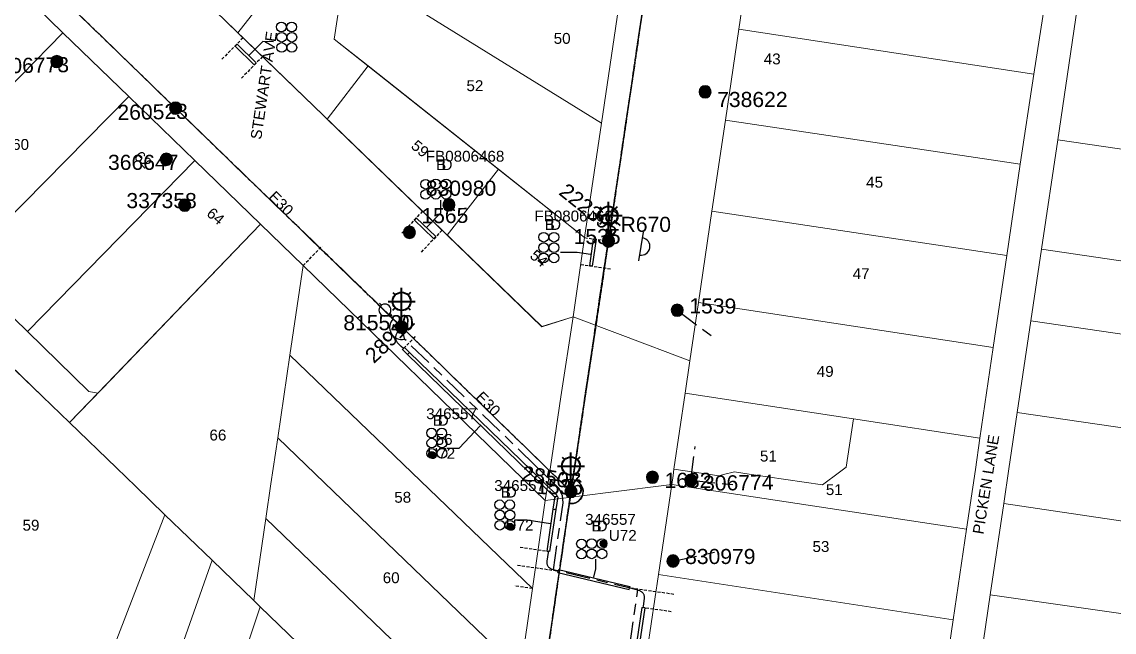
# Model space of a CAD drawing. Header units: metres. Extents: x 305195 to 306755, y 6261447 to 6263623.
# Drawn here: x 305777.4 to 305958.2, y 6262005.4 to 6262106.4 of the extents above; entities that cross this region are included whole.
import ezdxf
from ezdxf.enums import TextEntityAlignment as Align

# ---------------------------------------------------------------- set-up
doc = ezdxf.new("R2010")
doc.units = ezdxf.units.M
for name, pattern in [('Cable Exist OH', [1, 1, 0]), ('Cable Exist UG', [8.2, 4, -1.2, 1.8, -1.2]), ('DASHED', [0.75, 0.5, -0.25])]:
    doc.linetypes.add(name, pattern=pattern)
doc.layers.get('0').update_dxf_attribs({"color": 6})
doc.layers.add('Cadastre Land Parcels_SP_EXT', color=9, linetype='Continuous', lineweight=5)
doc.layers.add('Cadastre Roads_SP_EXT', color=9, linetype='Continuous', lineweight=5)
for name, color, linetype in [('Duct_SP_EXT', 7, 'Continuous'), ('Equip_SP_HV_EXT', 7, 'Continuous'), ('Equip_SP_LV_EXT', 7, 'Continuous'), ('Equip_SP_SL_EXT', 7, 'Continuous'), ('Mains_HV_EXT', 7, 'Continuous'), ('Mains_LV_EXT', 7, 'Continuous'), ('Mains_SL_EXT', 7, 'Continuous'), ('SupportsOH_SP_TR_HV_LV_SL_EXT', 7, 'Continuous'), ('Trench_SP_EXT', 7, 'Continuous')]:
    doc.layers.add(name, color=color, linetype=linetype)
doc.layers.add('UNKNOWN_FEATURES', color=1, linetype='DASHED', plot=False)
doc.styles.add('iecARIAL', font='arial.ttf', dxfattribs={"height": 2})
doc.styles.add('POLE_LABEL', font='arial.ttf')
doc.styles.get("Standard").update_dxf_attribs({"font": 'arial.ttf'})

# ---------------------------------------------------------------- blocks, each defined once
blk = doc.blocks.new('DUCT_EXT')
blk.add_circle((0, 0.8), 0.8)
at = {"flags": 1}
blk.add_attdef('Z', (0, 0), '', height=0.2, dxfattribs=at)
at = {"flags": 9}
for tag, p in [('DUCT_CODE', (0, 0)), ('XSECT_TYPE', (0, -0.2)), ('STATE', (0, -0.6)), ('FB_REFERENCE', (0, -0.4)), ('NOTES', (0, -0.8))]:
    blk.add_attdef(tag, text='', height=0.2, dxfattribs=at).set_placement(p, align=Align.MIDDLE_LEFT)
blk = doc.blocks.new('LV_OH_LINKS_OPEN_EXT')
for p, q in [((-0.17, 4.97), (-0.17, 5.46)), ((0.17, 4.97), (0.17, 5.46)), ((-0.17, 3), (-0.17, 2.5)), ((0.17, 3), (0.17, 2.5))]:
    blk.add_line(p, q)
blk.add_lwpolyline([(0, 2.99, 1), (0, 4.98, 1)], format="xyb", close=True)
at = {"flags": 9}
for tag, p in [('ACTUAL_STATUS', (0, 0)), ('CONSTRUCTED_VOLTAGE', (0, -0.2)), ('OPERATING_VOLTAGE', (0, -0.6)), ('ORIENTATION', (0, -0.8)), ('OWNED_BY', (0, -1)), ('STATE', (0, -1.2)), ('SWITCH_TYPE', (0, -1.4)), ('NO_PHASES', (0, -0.4)), ('USAGE', (0, -1.6)), ('LEGEND', (0, -1.8)), ('NOTES', (0, -2))]:
    blk.add_attdef(tag, text='', height=0.2, dxfattribs=at).set_placement(p, align=Align.MIDDLE_LEFT)
at = {"flags": 1}
blk.add_attdef('Z', (0, 0), '', height=0.2, dxfattribs=at)
blk = doc.blocks.new('SL_LANTERN_EXT')
at = {"lineweight": 40}
for p, q in [((-1.46, 5.68), (-1.06, 5.28)), ((0, 1.97), (0, 6.47)), ((1.46, 5.68), (1.06, 5.28)), ((-2.25, 4.22), (2.25, 4.22)), ((-1.46, 2.76), (-1.06, 3.16)), ((0, 0), (0, 2.72)), ((1.46, 2.76), (1.06, 3.16))]:
    blk.add_line(p, q, dxfattribs=at)
blk.add_circle((0, 4.22), 1.5, dxfattribs=at)
at = {"style": 'iecARIAL', "flags": 8}
blk.add_attdef('ASSET_NUM', (1.5, 1.5), '', height=2.5, dxfattribs=at)
for tag, p, height, flags in [('OPERATING_VOLTAGE', (0.98, -1.65), 0.2, 9), ('ORIENTATION', (0.98, -1.85), 0.2, 9), ('CONSTRUCTED_VOLTAGE', (0.98, -0.65), 0.2, 9), ('CONTROL_TYPE', (0.98, -0.85), 0.2, 9), ('LANTERN_PURPOSE', (0.98, -1.05), 0.2, 9), ('LANTERN_TYPE', (0.98, -1.25), 0.2, 9), ('NO_PHASES', (0.98, -1.45), 0.2, 9), ('LNUMBER', (2.18, -3.25), 2.5, 8), ('OWNED_BY', (0.98, -2.05), 0.2, 9), ('STATE', (0.98, -2.25), 0.2, 9), ('USAGE', (0.98, -2.45), 0.2, 9), ('CEXIST', (0.98, -2.65), 0.2, 9), ('CNEW', (0.98, -2.85), 0.2, 9), ('CNUMBER', (0.98, -3.05), 0.2, 9), ('CREMOVE', (0.98, -3.25), 0.2, 9), ('CREPLACE', (0.98, -3.45), 0.2, 9), ('LKINGHEIGHT', (0.98, -3.65), 0.2, 9), ('LBRACKET', (0.98, -3.85), 0.2, 9), ('LBRACKETVOCAB', (0.98, -4.05), 0.2, 9), ('LCATEGORY', (0.98, -4.25), 0.2, 9), ('LCHARGE1', (0.98, -4.45), 0.2, 9), ('LCHARGE1PERCENT', (0.98, -4.65), 0.2, 9), ('LCHARGE2', (0.98, -4.85), 0.2, 9), ('LCHARGE2PERCENT', (0.98, -5.05), 0.2, 9), ('LCHARGE3', (0.98, -5.25), 0.2, 9), ('LCHARGE3PERCENT', (0.98, -5.45), 0.2, 9), ('LEXIST', (0.98, -5.65), 0.2, 9), ('LLAMP', (0.98, -5.85), 0.2, 9), ('LLAMPVOCAB', (0.98, -6.05), 0.2, 9), ('LMAST', (0.98, -6.25), 0.2, 9), ('LMASTVOCAB', (0.98, -6.45), 0.2, 9), ('LNEW', (0.98, -6.65), 0.2, 9), ('LANTNUMBER', (0.98, -6.85), 0.2, 9), ('LOUTREACH', (0.98, -7.25), 0.2, 9), ('LOUTREACHVOCAB', (0.98, -7.45), 0.2, 9), ('LRATECODE', (0.98, -7.65), 0.2, 9), ('LREMOVE', (0.98, -7.85), 0.2, 9), ('LREPLACE', (0.98, -8.05), 0.2, 9), ('LTYPE', (0.98, -8.25), 0.2, 9), ('LTYPEVOCAB', (0.98, -8.45), 0.2, 9), ('LEGEND', (0.98, -8.65), 0.2, 9), ('LOCATION', (0.98, -8.85), 0.2, 9), ('NOTES', (0.98, -9.05), 0.2, 9), ('STREETNAME', (0.98, -9.25), 0.2, 9), ('SUBURB', (0.98, -9.45), 0.2, 1)]:
    blk.add_attdef(tag, p, '', height=height, dxfattribs=dict(flags=flags))
blk = doc.blocks.new('POLE_EXT')
blk.add_hatch(color=256).paths.add_polyline_path([(-1, 0, 1), (1, 0, 1)])
blk.add_lwpolyline([(-1, 0, 1), (1, 0, 1)], format="xyb", close=True)
for tag, height, flags, p in [('pNumber', 2.5, 8, (-17.84, 2.07)), ('OWNED_BY', 0.2, 9, (1.35, -0.4)), ('SPECIAL_USE', 0.2, 9, (1.35, -0.8)), ('STATE', 0.2, 9, (1.35, -1)), ('cLV', 0.2, 9, (1.35, -1.4)), ('hDepth', 0.2, 9, (1.35, -1.6)), ('hDia', 0.2, 9, (1.35, -1.8)), ('PARENT', 0.2, 9, (1.35, -0.6)), ('USAGE', 0.2, 9, (1.35, -1.2)), ('cHV', 0.2, 9, (1.35, -2)), ('cLinedev', 0.2, 9, (1.35, -3.4)), ('LBRACKET', 0.2, 9, (1.35, -2.2)), ('LExisting', 0.2, 9, (1.35, -2.4)), ('LANTNUMBER', 0.2, 9, (1.35, -2.6)), ('LOther', 0.2, 9, (1.35, -2.8)), ('LRemove', 0.2, 9, (1.35, -3)), ('LEGEND', 0.2, 9, (1.35, -3.2)), ('LOCATION', 0.2, 9, (1.35, -3.6)), ('pExisting', 0.2, 9, (1.35, -3.8)), ('pFooting', 0.2, 9, (1.35, -4.4)), ('pNew', 0.2, 9, (1.35, -4.6)), ('pRelocate', 0.2, 9, (1.35, -5)), ('pRemove', 0.2, 9, (1.35, -5.2)), ('pReplace', 0.2, 9, (1.35, -5.4)), ('PFNUMBER', 0.2, 9, (1.35, -4)), ('NEWPFNUMBER', 0.2, 9, (1.35, -4.2)), ('pStay', 0.2, 9, (1.35, -5.6)), ('pType', 0.2, 9, (1.35, -5.8)), ('cspan', 0.2, 9, (1.35, -6)), ('STREETNAME', 0.2, 9, (1.35, -6.2)), ('SUBURB', 0.2, 9, (1.35, -6.4)), ('OPERATED_BY', 0.2, 9, (1.36, -7.01)), ('NOTES', 0.2, 9, (1.35, -6.6)), ('MAINTAINED_BY', 0.2, 9, (1.36, -6.81))]:
    blk.add_attdef(tag, text='', height=height, dxfattribs=dict(flags=flags)).set_placement(p, align=Align.MIDDLE_LEFT)
at = {"style": 'POLE_LABEL'}
for tag, height, flags, p in [('ASSET_NUM', 2.5, 8, (2, 2)), ('STRUCTURE_PLANT_NUMBER', 0.2, 9, (1.35, 0.03)), ('STREET_CODE', 0.2, 9, (1.35, -0.2))]:
    blk.add_attdef(tag, text='', height=height, dxfattribs=dict(at, flags=flags)).set_placement(p, align=Align.MIDDLE_LEFT)
at = {"flags": 1}
blk.add_attdef('Z', (1.35, -7.33), '', height=0.2, dxfattribs=at)
blk = doc.blocks.new('HV_USL_CLOSED_EXT')
blk.add_line((2.4, 5.5), (-2.4, 5.5))
blk.add_lwpolyline([(1.44, 5.5, 0.414214), (0, 6.94, 0.414214), (-1.44, 5.5)], format="xyb")
for tag, height, flags, p in [('ASSET_NUM', 2.5, 8, (2, 2)), ('STREET_CODE', 0.2, 9, (1.5, 0)), ('ACTUAL_STATUS', 0.2, 9, (1.5, -0.2)), ('CONSTRUCTED_VOLTAGE', 0.2, 9, (1.5, -0.4)), ('OPERATING_VOLTAGE', 0.2, 9, (1.5, -0.8)), ('ORIENTATION', 0.2, 9, (1.5, -1)), ('OWNED_BY', 0.2, 9, (1.5, -1.2)), ('OPERATED_BY', 0.2, 9, (1.5, -1.4)), ('STATE', 0.2, 9, (1.5, -1.8)), ('NO_PHASES', 0.2, 9, (1.5, -0.6)), ('MAINTAINED_BY', 0.2, 9, (1.5, -1.6)), ('SWITCH_TYPE', 0.2, 9, (1.5, -2)), ('STREETNAME', 0.2, 9, (1.5, -2.8)), ('SUBURB', 0.2, 9, (1.5, -3)), ('Z', 0.2, 1, (1.5, -3.6)), ('USAGE', 0.2, 9, (1.5, -2.2)), ('LEGEND', 0.2, 9, (1.5, -2.4)), ('LOCATION', 0.2, 9, (1.5, -2.6)), ('NOTES', 0.2, 9, (1.5, -3.2)), ('LABEL_ALIGNMENT', 0.2, 9, (1.5, -3.4))]:
    blk.add_attdef(tag, text='', height=height, dxfattribs=dict(flags=flags)).set_placement(p, align=Align.MIDDLE_LEFT)
blk = doc.blocks.new('CABLE_LARGE_EXT')
h = blk.add_hatch(color=256)
edge = h.paths.add_edge_path()
edge.add_arc((0, 0.55), 0.55, 0, 360)
blk.add_circle((0, 0.55), 0.55)
at = {"flags": 1}
blk.add_attdef('Z', (0, 0), '', height=0.2, dxfattribs=at)
at = {"flags": 9}
for tag, p in [('COND_CODE', (0, 0)), ('STATE', (0, -0.4)), ('XSECT_SIZE', (0, -0.6)), ('FB_REFERENCE', (0, -0.2)), ('NOTES', (0, -0.8))]:
    blk.add_attdef(tag, text='', height=0.2, dxfattribs=at).set_placement(p, align=Align.MIDDLE_LEFT)

msp = doc.modelspace()

# ---------------------------------------------------------------- linework, layer by layer
at = {"layer": 'Cadastre Land Parcels_SP_EXT', "linetype": 'Continuous'}
for points in [[(305977.89, 6262082.66), (305962.95, 6262145.03), (305962.81, 6262145.52), (305962.6, 6262145.94), (305962.32, 6262146.31), (305961.98, 6262146.64), (305961.59, 6262146.9), (305961.17, 6262147.1), (305960.71, 6262147.22), (305960.25, 6262147.27), (305959.78, 6262147.24), (305959.32, 6262147.13), (305958.89, 6262146.95), (305958.49, 6262146.7), (305958.14, 6262146.39), (305957.85, 6262146.02), (305957.62, 6262145.61), (305957.46, 6262145.17), (305957.34, 6262144.7), (305948.82, 6262086.9), (305977.89, 6262082.66)], [(305824.76, 6262119.5), (305830.55, 6262124.4), (305815.71, 6262129.02), (305803.7, 6262113.75), (305813.12, 6262104.63), (305824.76, 6262119.5)], [(305876.12, 6262108.71), (305832.79, 6262128.6), (305832.08, 6262123.92), (305830.92, 6262115.94), (305873.29, 6262089.63), (305876.12, 6262108.71)], [(305834.66, 6262099.13), (305829.08, 6262103.55), (305830.92, 6262115.94), (305832.08, 6262123.92), (305830.55, 6262124.4), (305824.76, 6262119.5), (305813.12, 6262104.63), (305827.28, 6262090.91), (305827.87, 6262090.33), (305834.66, 6262099.13)], [(305947.17, 6262112.68), (305898.18, 6262119.87), (305896.02, 6262105.24), (305944.85, 6262097.79), (305947.17, 6262112.68)], [(305873.29, 6262089.63), (305830.92, 6262115.94), (305829.08, 6262103.55), (305870.5, 6262070.71), (305873.29, 6262089.63)], [(305756.47, 6262076.37), (305784.16, 6262104.63), (305773.17, 6262115.3), (305745.36, 6262086.96), (305756.47, 6262076.37)], [(305944.85, 6262097.79), (305896.02, 6262105.24), (305893.81, 6262090.18), (305942.63, 6262082.89), (305944.85, 6262097.79)], [(305767.27, 6262065.89), (305795.08, 6262094.05), (305784.16, 6262104.63), (305756.47, 6262076.37), (305767.27, 6262065.89)], [(305856.24, 6262082.02), (305834.66, 6262099.13), (305827.87, 6262090.33), (305847.73, 6262071.12), (305856.24, 6262082.02)], [(305805.97, 6262083.5), (305795.08, 6262094.05), (305767.27, 6262065.89), (305778.27, 6262055.18), (305805.97, 6262083.5)], [(305942.63, 6262082.89), (305893.81, 6262090.18), (305891.59, 6262075.11), (305940.4, 6262067.75), (305942.63, 6262082.89)], [(305977.89, 6262082.66), (305948.82, 6262086.9), (305946.13, 6262068.78), (305982.48, 6262063.46), (305977.89, 6262082.66)], [(305816.88, 6262072.91), (305805.97, 6262083.5), (305778.27, 6262055.18), (305788.45, 6262045.26), (305789.96, 6262044.97), (305816.88, 6262072.91)], [(305868.6, 6262057.61), (305870.5, 6262070.71), (305856.24, 6262082.02), (305847.73, 6262071.12), (305863.4, 6262055.96), (305868.6, 6262057.61)], [(305940.4, 6262067.75), (305891.59, 6262075.11), (305889.36, 6262059.99), (305938.16, 6262052.49), (305940.4, 6262067.75)], [(305823.91, 6262066.08), (305816.88, 6262072.91), (305790.58, 6262045.62), (305785.25, 6262040.09), (305793.01, 6262032.61), (305796.23, 6262029.49), (305801.04, 6262024.82), (305808.85, 6262017.29), (305815.74, 6262010.63), (305817.74, 6262024.21), (305818.59, 6262029.95), (305819.72, 6262037.58), (305821.73, 6262051.25), (305823.91, 6262066.08)], [(305982.48, 6262063.46), (305946.13, 6262068.78), (305944.38, 6262056.95), (305985.47, 6262050.89), (305982.48, 6262063.46)], [(305860.3, 6262030.8), (305823.91, 6262066.08), (305821.73, 6262051.25), (305843.33, 6262030.45), (305861.86, 6262012.6), (305864, 6262027.21), (305860.3, 6262030.8)], [(305938.16, 6262052.49), (305889.36, 6262059.99), (305887.94, 6262050.29), (305887.16, 6262044.98), (305915.02, 6262040.71), (305935.95, 6262037.49), (305938.16, 6262052.49)], [(305985.47, 6262050.89), (305944.38, 6262056.95), (305942.13, 6262041.77), (305984.12, 6262035.65), (305986.05, 6262048.61), (305985.47, 6262050.89)], [(305760.23, 6262028.76), (305752.07, 6262011.41), (305761.55, 6262002.08), (305766.54, 6261997.17), (305783.79, 6261980.21), (305801.04, 6262024.82), (305796.23, 6262029.49), (305793.01, 6262032.61), (305785.25, 6262040.09), (305780.76, 6262044.43), (305771.69, 6262053.15), (305760.23, 6262028.76)], [(305861.86, 6262012.6), (305843.33, 6262030.45), (305821.73, 6262051.25), (305819.72, 6262037.58), (305827.45, 6262030.13), (305859.89, 6261998.89), (305861.86, 6262012.6)], [(305915.02, 6262040.71), (305887.16, 6262044.98), (305885.3, 6262032.38), (305891.68, 6262031.44), (305892.72, 6262031.28), (305893.52, 6262031.47), (305895.34, 6262031.91), (305897.72, 6262031.56), (305909.87, 6262029.77), (305912.68, 6262031.86), (305913.8, 6262032.7), (305915.02, 6262040.71)], [(305940.75, 6262032.44), (305939.89, 6262026.68), (305981.89, 6262020.48), (305983.78, 6262033.31), (305984.12, 6262035.65), (305942.13, 6262041.77), (305940.75, 6262032.44)], [(305935.95, 6262037.49), (305915.02, 6262040.71), (305913.8, 6262032.7), (305912.68, 6262031.86), (305909.87, 6262029.77), (305897.72, 6262031.56), (305895.34, 6262031.91), (305893.52, 6262031.47), (305892.72, 6262031.28), (305891.68, 6262031.44), (305885.3, 6262032.38), (305885.14, 6262031.3), (305884.93, 6262029.84), (305933.73, 6262022.46), (305935.19, 6262032.32), (305935.95, 6262037.49)], [(305818.59, 6262029.95), (305817.74, 6262024.21), (305857.93, 6261985.52), (305858.33, 6261988.22), (305859.89, 6261998.89), (305827.45, 6262030.13), (305819.72, 6262037.58), (305818.59, 6262029.95)], [(305933.73, 6262022.46), (305884.93, 6262029.84), (305882.74, 6262014.94), (305931.53, 6262007.44), (305933.73, 6262022.46)], [(305981.89, 6262020.48), (305939.89, 6262026.68), (305937.65, 6262011.55), (305979.71, 6262005.53), (305981.89, 6262020.48)], [(305792.71, 6261971.43), (305808.85, 6262017.29), (305801.04, 6262024.82), (305783.79, 6261980.21), (305792.71, 6261971.43)], [(305857.93, 6261985.52), (305817.74, 6262024.21), (305815.74, 6262010.63), (305816.78, 6262009.61), (305824.54, 6262002.14), (305832.52, 6261994.4), (305839.32, 6261987.85), (305840.49, 6261986.72), (305848.17, 6261979.32), (305855.92, 6261971.71), (305857.93, 6261985.52)], [(305801.25, 6261963.03), (305816.78, 6262009.61), (305815.74, 6262010.63), (305808.85, 6262017.29), (305792.71, 6261971.43), (305801.25, 6261963.03)], [(305931.53, 6262007.44), (305882.74, 6262014.94), (305880.94, 6262002.71), (305928.68, 6261988.19), (305931.53, 6262007.44)], [(305979.71, 6262005.53), (305937.65, 6262011.55), (305935.42, 6261996.44), (305976.66, 6261990.51), (305977.48, 6261990.4), (305978.63, 6261998.18), (305979.71, 6262005.53)], [(305809.91, 6261954.51), (305824.54, 6262002.14), (305816.78, 6262009.61), (305801.25, 6261963.03), (305809.91, 6261954.51)]]:
    msp.add_lwpolyline(points, close=True, dxfattribs=at)
msp.add_lwpolyline([(305771.7, 6262053.15), (305780.76, 6262044.43), (305785.25, 6262040.09), (305789.96, 6262044.97), (305788.45, 6262045.26), (305778.27, 6262055.18), (305767.27, 6262065.89)], dxfattribs=at)
at = {"layer": 'Cadastre Roads_SP_EXT', "linetype": 'Continuous'}
for points in [[(305888.41, 6262191.91), (305886.18, 6262176.8), (305883.92, 6262161.68), (305881.74, 6262146.76), (305878.93, 6262127.8), (305876.12, 6262108.71), (305873.29, 6262089.63), (305870.5, 6262070.71), (305868.6, 6262057.61), (305876.82, 6262054.5), (305887.94, 6262050.29), (305889.36, 6262059.99), (305891.59, 6262075.11), (305893.81, 6262090.18), (305896.02, 6262105.24), (305898.18, 6262119.87), (305900.39, 6262134.95), (305902.67, 6262150.45), (305904.89, 6262165.52), (305907.11, 6262180.62), (305909.33, 6262195.69)], [(305773.17, 6262115.3), (305784.16, 6262104.63), (305795.08, 6262094.05), (305805.97, 6262083.5), (305816.88, 6262072.91), (305823.91, 6262066.08), (305860.3, 6262030.8), (305864, 6262027.21), (305864.56, 6262030.89), (305866.59, 6262044.33), (305868.6, 6262057.61), (305863.4, 6262055.97), (305827.28, 6262090.91), (305786.86, 6262130.07), (305787.98, 6262137.67), (305791.3, 6262160.16), (305793.99, 6262178.41), (305795.76, 6262190.4)], [(305935.42, 6261996.44), (305937.65, 6262011.55), (305939.89, 6262026.68), (305940.75, 6262032.44), (305942.13, 6262041.77), (305944.38, 6262056.95), (305946.13, 6262068.78), (305948.82, 6262086.9), (305957.34, 6262144.7)], [(305947.17, 6262112.68), (305944.85, 6262097.79), (305942.63, 6262082.89), (305940.4, 6262067.75), (305938.16, 6262052.49), (305935.95, 6262037.49), (305935.19, 6262032.32), (305933.73, 6262022.46), (305931.53, 6262007.44), (305928.68, 6261988.19)]]:
    msp.add_lwpolyline(points, dxfattribs=at)
msp.add_lwpolyline([(305882.74, 6262014.94), (305884.93, 6262029.84), (305874.39, 6262028.52), (305864, 6262027.21), (305861.86, 6262012.6), (305859.89, 6261998.89), (305858.33, 6261988.22), (305857.93, 6261985.52), (305855.92, 6261971.71), (305848.75, 6261922.43), (305856.88, 6261916.76), (305867.23, 6261909.54), (305869.87, 6261927.48), (305873.83, 6261954.39), (305875.62, 6261966.55), (305877.38, 6261978.54), (305878.86, 6261988.62), (305879.15, 6261990.55), (305880.94, 6262002.71), (305882.74, 6262014.94)], close=True, dxfattribs=at)
at = {"layer": 'Duct_SP_EXT'}
for p, q in [((305812.64, 6262102.39), (305812.81, 6262102.56)), ((305815.83, 6262099.3), (305812.64, 6262102.39)), ((305812.98, 6262102.73), (305812.81, 6262102.56)), ((305816.16, 6262099.65), (305812.98, 6262102.73)), ((305815.83, 6262099.3), (305816, 6262099.47)), ((305816.16, 6262099.65), (305816, 6262099.47)), ((305842.32, 6262073.66), (305842.49, 6262073.83)), ((305845.52, 6262070.56), (305842.32, 6262073.66)), ((305842.65, 6262074), (305842.49, 6262073.83)), ((305845.86, 6262070.91), (305842.65, 6262074)), ((305845.52, 6262070.56), (305845.69, 6262070.73)), ((305845.86, 6262070.91), (305845.69, 6262070.73)), ((305871.95, 6262070.5), (305871.3, 6262066.05)), ((305872.42, 6262070.43), (305871.78, 6262065.98)), ((305871.95, 6262070.5), (305872.18, 6262070.47)), ((305872.42, 6262070.43), (305872.18, 6262070.47)), ((305871.3, 6262066.05), (305871.54, 6262066.01)), ((305871.78, 6262065.98), (305871.54, 6262066.01)), ((305840.7, 6262052.51), (305840.53, 6262052.34)), ((305840.7, 6262052.51), (305841.54, 6262051.7)), ((305840.36, 6262052.17), (305840.53, 6262052.34)), ((305840.36, 6262052.17), (305841.2, 6262051.35)), ((305841.2, 6262051.35), (305841.37, 6262051.52)), ((305841.2, 6262051.35), (305841.37, 6262051.52)), ((305841.2, 6262051.35), (305841.2, 6262051.35)), ((305841.2, 6262051.35), (305861.32, 6262031.85)), ((305841.54, 6262051.7), (305841.37, 6262051.52)), ((305841.54, 6262051.7), (305841.37, 6262051.52)), ((305841.54, 6262051.7), (305841.54, 6262051.7)), ((305841.54, 6262051.7), (305861.65, 6262032.19)), ((305861.32, 6262031.85), (305861.49, 6262032.02)), ((305861.32, 6262031.85), (305865.64, 6262027.66)), ((305861.65, 6262032.19), (305861.49, 6262032.02)), ((305861.65, 6262032.19), (305865.98, 6262028)), ((305865.57, 6262027.86), (305865.26, 6262025.76)), ((305865.57, 6262027.86), (305865.81, 6262027.83)), ((305865.64, 6262027.66), (305865.81, 6262027.83)), ((305866.05, 6262027.79), (305865.74, 6262025.69)), ((305865.98, 6262028), (305865.81, 6262027.83)), ((305866.05, 6262027.79), (305865.81, 6262027.83)), ((305865.26, 6262025.76), (305864.25, 6262018.82)), ((305865.74, 6262025.69), (305864.72, 6262018.75)), ((305865.26, 6262025.76), (305865.5, 6262025.72)), ((305865.74, 6262025.69), (305865.5, 6262025.72)), ((305864.25, 6262018.82), (305864.49, 6262018.79)), ((305864.72, 6262018.75), (305864.49, 6262018.79)), ((305866.07, 6262015.28), (305866.13, 6262015.52)), ((305866.07, 6262015.28), (305877.91, 6262012.48)), ((305866.18, 6262015.75), (305866.13, 6262015.52)), ((305866.18, 6262015.75), (305878.02, 6262012.95)), ((305877.91, 6262012.48), (305877.96, 6262012.71)), ((305878.02, 6262012.95), (305877.96, 6262012.71)), ((305879.97, 6262009.49), (305866.66, 6261918.97)), ((305880.45, 6262009.42), (305867.13, 6261918.9)), ((305879.97, 6262009.49), (305880.21, 6262009.45)), ((305880.45, 6262009.42), (305880.21, 6262009.45))]:
    msp.add_line(p, q, dxfattribs=at)
for points in [[(305819.03, 6262103.13), (305817.26, 6262103.15), (305814.95, 6262100.84)], [(305846.68, 6262076.91), (305846.68, 6262074.77), (305844.37, 6262072.46)], [(305866.52, 6262068.28), (305869.3, 6262068.28), (305871.47, 6262067.98)], [(305847.68, 6262035.85), (305849.76, 6262035.85), (305853.24, 6262039.54)], [(305858.94, 6262023.97), (305861.02, 6262023.97), (305864.85, 6262023.4)], [(305872.33, 6262017.46), (305872.33, 6262015.89), (305871.97, 6262014.51)]]:
    msp.add_lwpolyline(points, dxfattribs=at)
at = {"layer": 'Mains_HV_EXT', "linetype": 'Cable Exist OH'}
for points in [[(305901.57, 6262253.93), (305895.27, 6262211.14), (305885.47, 6262155.03), (305881.31, 6262116.53), (305874.46, 6262070.15)], [(305840.22, 6262055.86), (305802.81, 6262092.13), (305780.16, 6262114.09)], [(305874.46, 6262070.15), (305868.25, 6262028.67)], [(305860.91, 6261978.2), (305868.25, 6262028.67)]]:
    msp.add_lwpolyline(points, dxfattribs=at)
at = {"layer": 'Mains_HV_EXT', "linetype": 'Continuous'}
for points in [[(305838.8, 6262057.24, 0.759484), (305840.71, 6262053.91)], [(305868.58, 6262030.64, -0.980356), (305868.01, 6262026.68)]]:
    msp.add_lwpolyline(points, format="xyb", dxfattribs=at)
at = {"layer": 'Mains_HV_EXT', "linetype": 'Cable Exist UG'}
msp.add_lwpolyline([(305877.97, 6262003.14), (305879.33, 6262012.38), (305865.35, 6262015.7), (305865.35, 6262015.7), (305866.97, 6262026.78), (305866.87, 6262027.96), (305866.29, 6262029.19), (305864.94, 6262030.48), (305864.94, 6262030.48), (305862.39, 6262032.95), (305840.76, 6262053.84), (305840.25, 6262055.78)], dxfattribs=at)
at = {"layer": 'Mains_LV_EXT', "linetype": 'Cable Exist OH'}
for points in [[(305874.46, 6262070.15), (305881.31, 6262116.53)], [(305802.81, 6262092.13), (305780.11, 6262114.14)], [(305834.51, 6262061.39), (305802.81, 6262092.13)], [(305868.25, 6262028.67), (305874.46, 6262070.15)], [(305840.27, 6262055.89), (305834.51, 6262061.39)], [(305868.25, 6262028.67), (305840.27, 6262055.89)], [(305868.25, 6262028.67), (305860.91, 6261978.21)]]:
    msp.add_lwpolyline(points, dxfattribs=at)
at = {"layer": 'Mains_LV_EXT', "linetype": 'Continuous'}
msp.add_lwpolyline([(305867.97, 6262026.69, 1.633667), (305866.82, 6262030.06)], format="xyb", dxfattribs=at)
at = {"layer": 'Mains_SL_EXT', "linetype": 'Cable Exist OH'}
for points in [[(305780.11, 6262114.14), (305802.81, 6262092.13), (305840.22, 6262055.93)], [(305868.25, 6262028.67), (305874.42, 6262070.15)], [(305840.22, 6262055.93), (305868.25, 6262028.67)], [(305868.25, 6262028.67), (305860.91, 6261978.21), (305854.9, 6261936.89)]]:
    msp.add_lwpolyline(points, dxfattribs=at)
at = {"layer": 'Trench_SP_EXT', "linetype": 'Cable Exist UG'}
for points in [[(305885.84, 6262058.68), (305891.46, 6262054.48)], [(305888.09, 6262030.53), (305888.81, 6262036.13)], [(305888.09, 6262030.53), (305895.47, 6262029.79)], [(305885.14, 6262017.17), (305892.57, 6262018.74)]]:
    msp.add_lwpolyline(points, dxfattribs=at)
for points in [[(305840.53, 6262052.34), (305840.17, 6262052.69), (305840.17, 6262052.69), (305839.58, 6262053.26), (305839.58, 6262053.26, -0.399093), (305839.51, 6262055), (305839.51, 6262055), (305840.24, 6262055.84)], [(305864.49, 6262018.79), (305864.45, 6262018.56), (305864.45, 6262018.56), (305864.24, 6262017.14), (305864.24, 6262017.14, 0.371963), (305865.08, 6262015.83), (305865.08, 6262015.83), (305866.13, 6262015.52)], [(305880.21, 6262009.45), (305880.25, 6262009.68), (305880.25, 6262009.68), (305880.43, 6262010.97), (305880.43, 6262010.97, 0.372544), (305879.64, 6262012.21), (305879.64, 6262012.21), (305877.96, 6262012.71)]]:
    msp.add_lwpolyline(points, format="xyb", dxfattribs=at)
at = {"layer": 'UNKNOWN_FEATURES'}
for points in [[(305813.98, 6262103.79), (305810.46, 6262100.24)], [(305817.2, 6262100.68), (305813.71, 6262097.1)], [(305843.66, 6262075.06), (305840.24, 6262071.42)], [(305846.91, 6262071.92), (305843.46, 6262068.3)], [(305870.5, 6262070.71), (305875.45, 6262070)], [(305823.91, 6262066.08), (305827.05, 6262069.31)], [(305869.86, 6262066.26), (305874.8, 6262065.54)], [(305842.47, 6262054.32), (305840.33, 6262052.13)], [(305859.83, 6262019.47), (305862.8, 6262019.03), (305864.49, 6262018.79)], [(305859.4, 6262016.5), (305862.37, 6262016.07), (305866.13, 6262015.52)], [(305861.86, 6262012.6), (305858.89, 6262013.04)], [(305885.28, 6262011.64), (305877.96, 6262012.71)], [(305884.86, 6262008.77), (305880.21, 6262009.45)]]:
    msp.add_lwpolyline(points, dxfattribs=at)

# ---------------------------------------------------------------- block references
at = {"layer": 'Duct_SP_EXT'}
for name, p, rotation in [('DUCT_EXT', (305820.31, 6262104.79), 359.9538417900422), ('DUCT_EXT', (305822.01, 6262104.79), 359.9538417900422), ('DUCT_EXT', (305820.35, 6262103.09), 359.9538417900422), ('DUCT_EXT', (305820.35, 6262101.39), 359.9538417900422), ('DUCT_EXT', (305822.05, 6262103.09), 359.9538417900422), ('DUCT_EXT', (305822.05, 6262101.39), 359.9538417900422), ('DUCT_EXT', (305844.98, 6262079.55), 89.95384179023034), ('DUCT_EXT', (305846.68, 6262079.59), 89.95384179023034), ('DUCT_EXT', (305848.38, 6262079.59), 89.95384179023034), ('DUCT_EXT', (305844.98, 6262077.85), 89.95384179023034), ('DUCT_EXT', (305846.68, 6262077.89), 89.95384179023034), ('DUCT_EXT', (305848.38, 6262077.89), 89.95384179023034), ('DUCT_EXT', (305870.79, 6262020.01), 90.0000000000002), ('DUCT_EXT', (305872.48, 6262020.05), 90.0000000000002), ('DUCT_EXT', (305874.18, 6262020.05), 90.0000000000002), ('CABLE_LARGE_EXT', (305874.18, 6262020.05), 90.0000000000002), ('DUCT_EXT', (305870.79, 6262018.31), 90.0000000000002), ('DUCT_EXT', (305872.48, 6262018.35), 90.0000000000002), ('DUCT_EXT', (305874.18, 6262018.35), 90.0000000000002)]:
    msp.add_blockref(name, p, dxfattribs=dict(at, rotation=rotation))
for name, p in [('DUCT_EXT', (305863.74, 6262069.98)), ('DUCT_EXT', (305865.44, 6262069.98)), ('DUCT_EXT', (305863.74, 6262068.25)), ('DUCT_EXT', (305865.44, 6262068.25)), ('DUCT_EXT', (305863.74, 6262066.55)), ('DUCT_EXT', (305865.44, 6262066.55)), ('DUCT_EXT', (305845.17, 6262037.57)), ('DUCT_EXT', (305846.87, 6262037.57)), ('DUCT_EXT', (305845.21, 6262035.89)), ('DUCT_EXT', (305846.91, 6262035.89)), ('DUCT_EXT', (305845.21, 6262034.19)), ('CABLE_LARGE_EXT', (305845.21, 6262034.19)), ('DUCT_EXT', (305846.91, 6262034.19)), ('DUCT_EXT', (305856.43, 6262025.68)), ('DUCT_EXT', (305858.13, 6262025.68)), ('DUCT_EXT', (305856.47, 6262024)), ('DUCT_EXT', (305858.17, 6262024)), ('DUCT_EXT', (305856.47, 6262022.3)), ('DUCT_EXT', (305858.17, 6262022.3)), ('CABLE_LARGE_EXT', (305858.17, 6262022.3))]:
    msp.add_blockref(name, p, dxfattribs=at)
at = {"layer": 'Equip_SP_HV_EXT'}
ref = msp.add_blockref('HV_USL_CLOSED_EXT', (305874.46, 6262070.15), dxfattribs=dict(at, rotation=260.4428044073998))
ref.add_attrib('ASSET_NUM', 'R670', dxfattribs={"layer": '0', "height": 2.5}).set_placement((305876.46, 6262070.9), align=Align.BOTTOM_LEFT)
at = {"layer": 'Equip_SP_LV_EXT'}
for p, rotation in [((305874.46, 6262070.15), 351.3721561210544), ((305840.27, 6262055.89), 44.96117838681023)]:
    msp.add_blockref('LV_OH_LINKS_OPEN_EXT', p, dxfattribs=dict(at, rotation=rotation))
at = {"layer": 'Equip_SP_SL_EXT'}
ref = msp.add_blockref('SL_LANTERN_EXT', (305874.46, 6262070.15), dxfattribs=at)
ref.add_attrib('ASSET_NUM', '222395', dxfattribs={"layer": '0', "height": 2.5, "rotation": 321.31, "style": 'iecARIAL'}).set_placement((305875.96, 6262071.65), align=Align.MIDDLE_RIGHT)
ref = msp.add_blockref('SL_LANTERN_EXT', (305840.22, 6262055.93), dxfattribs=at)
ref.add_attrib('ASSET_NUM', '28912', dxfattribs={"layer": '0', "height": 2.5, "rotation": 44.3349, "style": 'iecARIAL'}).set_placement((305841.72, 6262057.43), align=Align.MIDDLE_RIGHT)
ref = msp.add_blockref('SL_LANTERN_EXT', (305868.25, 6262028.67), dxfattribs=at)
ref.add_attrib('ASSET_NUM', '28507', dxfattribs={"layer": '0', "height": 2.5, "rotation": 350.6705, "style": 'iecARIAL'}).set_placement((305869.75, 6262030.17), align=Align.MIDDLE_RIGHT)
at = {"layer": 'SupportsOH_SP_TR_HV_LV_SL_EXT'}
ref = msp.add_blockref('POLE_EXT', (305783.14, 6262099.85), dxfattribs=at)
ref.add_attrib('ASSET_NUM', '306773', dxfattribs={"layer": '0', "height": 2.5, "rotation": 1, "style": 'POLE_LABEL'}).set_placement((305785.14, 6262100.6), align=Align.TOP_RIGHT)
ref = msp.add_blockref('POLE_EXT', (305890.45, 6262094.84), dxfattribs=at)
ref.add_attrib('ASSET_NUM', '738622', dxfattribs={"layer": '0', "height": 2.5, "style": 'POLE_LABEL'}).set_placement((305892.45, 6262094.83), align=Align.TOP_LEFT)
ref = msp.add_blockref('POLE_EXT', (305802.81, 6262092.13), dxfattribs=at)
ref.add_attrib('ASSET_NUM', '260523', dxfattribs={"layer": '0', "height": 2.5, "rotation": 1, "style": 'POLE_LABEL'}).set_placement((305804.81, 6262092.88), align=Align.TOP_RIGHT)
ref = msp.add_blockref('POLE_EXT', (305801.27, 6262083.67), dxfattribs=at)
ref.add_attrib('ASSET_NUM', '366647', dxfattribs={"layer": '0', "height": 2.5, "style": 'POLE_LABEL'}).set_placement((305803.27, 6262084.42), align=Align.TOP_RIGHT)
ref = msp.add_blockref('POLE_EXT', (305848.05, 6262076.14), dxfattribs=at)
ref.add_attrib('ASSET_NUM', '830980', dxfattribs={"layer": '0', "height": 2.5, "style": 'POLE_LABEL'}).set_placement((305850.05, 6262076.89), align=Align.BOTTOM_CENTER)
ref = msp.add_blockref('POLE_EXT', (305804.31, 6262076.09), dxfattribs=at)
ref.add_attrib('ASSET_NUM', '337358', dxfattribs={"layer": '0', "height": 2.5, "style": 'POLE_LABEL'}).set_placement((305806.31, 6262076.84), align=Align.MIDDLE_RIGHT)
ref = msp.add_blockref('POLE_EXT', (305841.51, 6262071.58), dxfattribs=at)
ref.add_attrib('ASSET_NUM', '1565', dxfattribs={"layer": '0', "height": 2.5, "rotation": 0.4757, "style": 'POLE_LABEL'}).set_placement((305843.51, 6262072.33), align=Align.BOTTOM_LEFT)
ref = msp.add_blockref('POLE_EXT', (305874.46, 6262070.15), dxfattribs=at)
ref.add_attrib('ASSET_NUM', '1535', dxfattribs={"layer": '0', "height": 2.5, "rotation": 0.1423, "style": 'POLE_LABEL'}).set_placement((305876.46, 6262070.9), align=Align.MIDDLE_RIGHT)
ref = msp.add_blockref('POLE_EXT', (305885.84, 6262058.68), dxfattribs=at)
ref.add_attrib('ASSET_NUM', '1539', dxfattribs={"layer": '0', "height": 2.5, "rotation": 359.4459, "style": 'POLE_LABEL'}).set_placement((305887.84, 6262059.43), align=Align.MIDDLE_LEFT)
ref = msp.add_blockref('POLE_EXT', (305840.22, 6262055.89), dxfattribs=at)
ref.add_attrib('ASSET_NUM', '815520', dxfattribs={"layer": '0', "height": 2.5, "rotation": 0.1543, "style": 'POLE_LABEL'}).set_placement((305842.22, 6262056.64), align=Align.MIDDLE_RIGHT)
ref = msp.add_blockref('POLE_EXT', (305868.25, 6262028.67), dxfattribs=at)
ref.add_attrib('ASSET_NUM', '1536', dxfattribs={"layer": '0', "height": 2.5, "rotation": 359.4364, "style": 'POLE_LABEL'}).set_placement((305870.25, 6262029.42), align=Align.MIDDLE_RIGHT)
ref = msp.add_blockref('POLE_EXT', (305881.73, 6262031.03), dxfattribs=at)
ref.add_attrib('ASSET_NUM', '1632', dxfattribs={"layer": '0', "height": 2.5, "rotation": 359.9886, "style": 'POLE_LABEL'}).set_placement((305883.73, 6262031.78), align=Align.TOP_LEFT)
ref = msp.add_blockref('POLE_EXT', (305888.09, 6262030.53), dxfattribs=at)
ref.add_attrib('ASSET_NUM', '306774', dxfattribs={"layer": '0', "height": 2.5, "rotation": 1, "style": 'POLE_LABEL'}).set_placement((305890.09, 6262031.28), align=Align.TOP_LEFT)
ref = msp.add_blockref('POLE_EXT', (305885.14, 6262017.17), dxfattribs=at)
ref.add_attrib('ASSET_NUM', '830979', dxfattribs={"layer": '0', "height": 2.5, "style": 'POLE_LABEL'}).set_placement((305887.14, 6262017.92), align=Align.MIDDLE_LEFT)

# ---------------------------------------------------------------- texts
at = {"layer": 'Cadastre Land Parcels_SP_EXT'}
for s, p in [('50', (305865.39, 6262102.79)), ('43', (305900.16, 6262099.39)), ('52', (305850.95, 6262094.96)), ('60', (305775.75, 6262085.23)), ('45', (305917.11, 6262078.98)), ('47', (305914.88, 6262063.84)), ('49', (305908.93, 6262047.66)), ('66', (305808.41, 6262037.12)), ('56', (305845.86, 6262036.4)), ('51', (305899.53, 6262033.64)), ('51', (305910.44, 6262028.09)), ('58', (305839, 6262026.82)), ('59', (305777.47, 6262022.2)), ('53', (305908.23, 6262018.67)), ('60', (305837.09, 6262013.5))]:
    msp.add_text(s, height=1.8, dxfattribs=at).set_placement(p)
for s, rotation, p in [('59', 319.9169, (305841.63, 6262085.65)), ('62', 315.8901, (305795.79, 6262083.95)), ('64', 319.8593, (305807.79, 6262074.47)), ('54', 319.9179, (305861.3, 6262067.49))]:
    msp.add_text(s, height=1.8, rotation=rotation, dxfattribs=at).set_placement(p)
at = {"layer": 'Cadastre Roads_SP_EXT'}
for s, rotation, p in [('STEWART AVE', 81.5993, (305816.97, 6262086.86)), ('PICKEN LANE', 80.7933, (305936.5, 6262021.5))]:
    msp.add_text(s, height=1.8, rotation=rotation, dxfattribs=at).set_placement(p)
at = {"layer": 'Duct_SP_EXT'}
for s, p in [('FB0806468', (305844.22, 6262083.28)), ('B', (305845.92, 6262081.88)), ('D', (305846.82, 6262081.88)), ('FB0806468', (305862.19, 6262073.38)), ('B', (305863.89, 6262071.98)), ('D', (305864.79, 6262071.98)), ('346557', (305844.29, 6262040.65)), ('B', (305845.35, 6262039.56)), ('D', (305846.2, 6262039.56)), ('U72', (305844.47, 6262034.09)), ('346557', (305855.55, 6262028.76)), ('B', (305856.61, 6262027.67)), ('D', (305857.46, 6262027.67)), ('U72', (305857.43, 6262022.2)), ('346557', (305870.59, 6262023.16)), ('B', (305871.65, 6262022.07)), ('D', (305872.5, 6262022.07)), ('U72', (305874.51, 6262020.51))]:
    msp.add_text(s, height=1.8, dxfattribs=at).set_placement(p)
at = {"layer": 'Mains_LV_EXT'}
for rotation, p in [(314.7422, (305818.06, 6262077.34)), (314.6704, (305852.33, 6262044.15))]:
    msp.add_text('E30', height=1.8, rotation=rotation, dxfattribs=at).set_placement(p)

doc.saveas('drawing.dxf')
